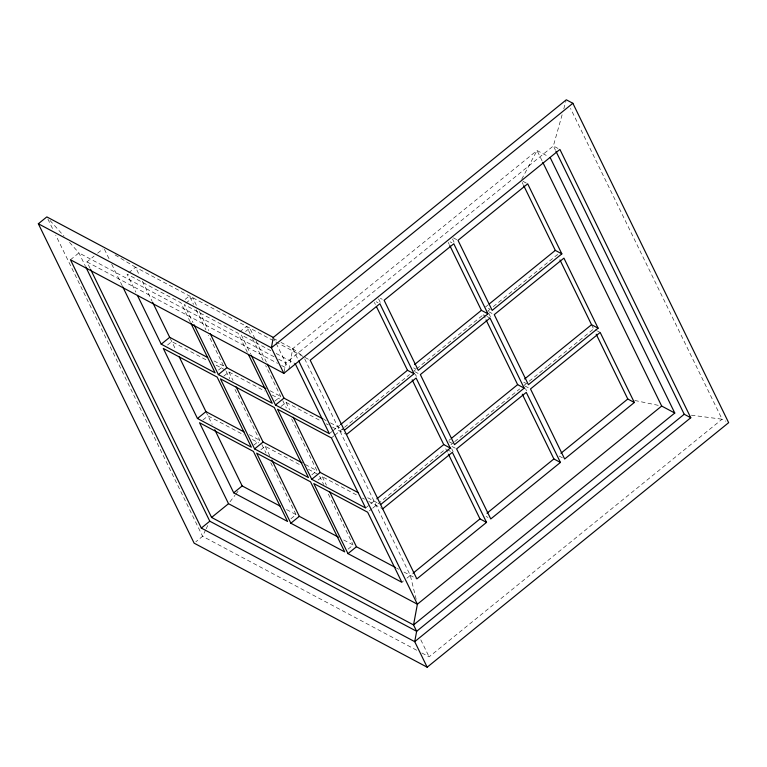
<?xml version="1.0" encoding="UTF-8"?>
<svg xmlns="http://www.w3.org/2000/svg" width="767" height="767" viewBox="0 0 767 767"><rect width="100%" height="100%" fill="white"/><g stroke="black" fill="none" stroke-linecap="round" stroke-linejoin="round"><path stroke-width="0.58" stroke-dasharray="3.83 2.88" d="M284.078 372.206L285.784 362.992L553.362 145.96L562.211 114.427M288.891 369.368L292.735 348.659L537.034 150.505L548.117 156.401M563.793 108.799L565.998 100.918M205.681 529.834L202.603 536.306L195.834 541.799M206.198 528.751L207.742 525.52M521.685 179.315L537.034 150.505L542.279 161.243M229.966 501.829L234.99 495.281M235.709 494.351L238.585 490.612M70.459 259.773L78.934 252.909L274.413 356.943M90.084 268.325L86.939 261.883L94.073 256.101M97.639 253.206L102.989 248.863M128.751 272.764L135.529 267.261L303.953 356.904M185.154 299.37L189.391 295.928L193.533 304.422M185.882 303.166L192.661 297.673L196.803 306.167M167.542 345.006L171.77 341.574L206.62 360.126M239.745 331.833L246.523 326.339L250.665 334.824M245.565 331.517L249.793 328.084L255.488 339.752M218.47 370.106L223.552 365.984L208.547 335.198M223.82 376.108L228.911 371.976L264.816 391.093M202.929 420L208.02 415.877L243.925 434.994M274.759 401.199L280.684 396.386L265.679 365.61M280.952 406.51L286.043 402.387L320.894 420.939M253.867 445.1L259.802 440.287L234.434 388.284M260.914 449.721L265.152 446.289L300.002 464.84M329.35 433.662L331.89 431.6M332.734 430.92L339.676 425.282M488.416 304.643L485.636 306.905L490.314 309.389M331.43 437.928L333.971 435.867M334.815 435.177L343.616 428.034M344.546 427.286L409.568 374.545M413.806 371.103L415.666 369.598M416.596 368.85L483.478 314.595L486.278 316.09M487.707 311.162L489.567 309.657M493.286 306.637L517.437 287.05M518.367 286.292L557.379 254.654L560.188 256.14M311.853 474.821L316.934 470.698L291.048 417.632M318.046 480.132L322.284 476.7L357.134 495.242M290.961 518.722L296.043 514.599L270.674 462.587M365.591 507.975L375.926 499.595M448.896 440.402L450.756 438.897M369.368 510.86L371.909 508.799M372.752 508.109L445.809 448.848L447.88 453.096M450.977 444.659L453.767 442.406M454.687 441.648L519.719 388.907M523.957 385.465L547.178 366.636M548.108 365.878L593.62 328.957L596.429 330.452M348.093 549.124L353.175 545.001L343.674 539.949M401.831 582.278L403.528 580.907M406.922 578.155L412.167 573.908M421.869 652.995L429.108 656.849L722.102 419.204L725.841 421.188M691.326 415.187L722.102 419.204L570.514 108.396M634.798 400.47L659.342 405.57M558.04 148.453L553.362 145.96L555.461 150.255M523.008 181.338L526.756 183.332M453.335 237.847L458.014 240.339M450.037 241.778L451.907 242.775M597.368 330.951L600.178 332.447M488.646 311.661L492.385 313.645M487.218 316.589L490.027 318.084M380.365 298.296L382.244 299.283M376.137 301.728L378.006 302.725M523.746 382.206L525.616 383.203M524.887 385.964L530.505 388.955M413.595 367.844L415.474 368.841M414.736 371.602L419.415 374.095M559.057 456.02L562.796 458.004M274.596 339.004L276.705 340.126M280.923 342.37L292.735 348.659L301.834 355.399M304.998 357.46L310.204 360.231M448.906 441.658L451.715 443.144M451.916 446.413L455.665 448.398M270.895 350.692L241.327 334.949L250.646 354.057M276.178 353.501L295.18 363.616M278.546 359.148L285.784 362.992M447.679 449.845L450.488 451.341M86.939 261.883L277.52 363.318M281.652 365.514L286.82 368.265M214.051 360.921L223.552 365.984M270.128 390.767L280.684 396.386M324.096 419.491L326.205 420.613M330.433 422.857L343.434 429.779M216.131 365.178L225.632 370.24M272.208 395.024L279.6 398.955M326.167 423.748L328.286 424.87M332.504 427.114L345.514 434.036M486.086 516.459L487.956 517.457M249.237 434.668L259.802 440.287M305.314 464.514L316.934 470.698M367.729 497.725L379.675 504.092M252.372 439.491L258.709 442.856M308.449 469.337L319.005 474.955L323.664 484.504M362.407 498.051L364.526 499.183M368.745 501.426L382.685 508.847M286.532 509.537L296.043 514.599M396.577 568.107L398.687 569.229M403.969 572.038L415.915 578.395M416.702 650.243L202.603 536.306L55.742 235.181M115.108 254.932L135.529 267.261L139.153 274.691M49.951 220.407L64.054 236.217M69.529 242.362L78.934 252.909L85.214 265.785M522.174 182.469L523.209 184.588M591.549 324.7L593.62 328.957M452.501 238.978L454.054 242.161M488.742 313.281L490.813 317.528M525.51 388.648L526.546 390.777M448.264 242.41L449.299 244.529M483.478 314.595L485.549 318.842M378.601 298.919L380.672 303.166M415.359 374.286L416.395 376.415M451.6 448.599L453.153 451.782M374.363 302.361L375.399 304.48M304.691 358.87L410.307 575.413L416.251 599.602M292.735 348.659L298.238 359.924M273.32 337.442L287.855 367.24M420.795 639.812L429.108 656.849M256.005 340.816L266.36 362.043M286.043 402.387L289.667 409.818M322.284 476.7L326.426 485.185M252.736 339.072L263.091 360.298M282.764 400.642L286.388 408.073M328.324 494.053L352.657 543.937M247.367 352.312L238.048 333.204L184.195 304.547L192.996 322.591M199.391 311.469L208.71 330.577M228.911 371.976L233.043 380.47M265.152 446.289L269.811 455.838M196.122 309.724L205.959 329.896M226.15 371.295L229.774 378.725M261.873 444.544L266.015 453.038M190.235 321.91L180.916 302.802L127.063 274.135L135.864 292.179M142.259 281.067L152.096 301.23M170.216 338.381L175.911 350.068M205.94 411.62L212.162 424.372M104.408 249.217L109.643 259.955M111.733 264.251L122.212 285.727M47.87 219.046L53.115 229.803"/><path stroke-width="1.15" d="M273.32 337.442L46.825 216.898L38.35 223.772L194.137 543.17L427.181 667.204L728.65 422.684L572.863 103.277L566.314 99.796L273.32 337.442L271.393 347.796L283.857 373.356L559.91 149.44L690.77 417.747L414.717 641.653L201.318 528.079L70.459 259.773L283.857 373.356M137.418 295.362L161.223 344.182L169.699 337.317L207.713 357.547M194.032 324.709L218.355 374.593L226.831 367.719L265.9 388.514M572.863 103.277L271.393 347.796L38.35 223.772M197.464 418.494L251.327 447.161L217.157 377.105L163.304 348.448L197.464 418.494L205.94 411.62L243.954 431.859M251.164 355.121L275.487 405.005L283.963 398.131L323.041 418.926M254.596 448.906L308.459 477.563L274.298 407.517L220.436 378.85L254.596 448.906L263.071 442.032L302.15 462.827M233.714 492.807L287.567 521.464L253.407 451.418L199.545 422.751L233.714 492.807L242.18 485.933L280.204 506.162M211.587 517.447L228.528 503.698L417.382 604.214L661.681 406.059L674.778 413.029L413.538 624.923L211.587 517.447L90.602 269.399M201.318 528.079L209.794 521.205L416.644 631.299L684.222 414.257L690.77 417.747M340.606 424.534L407.488 370.279L414.036 373.769L344.373 430.277M414.516 364.584L481.398 310.338L487.946 313.818L418.274 370.336L384.114 300.28L453.786 243.772L487.946 313.818M489.346 303.885L555.308 250.387L561.856 253.877L492.184 310.386L458.014 240.339L527.686 183.831L561.856 253.877M346.444 434.534L416.117 378.026L450.287 448.081L380.614 504.59M311.738 479.308L365.591 507.975L331.43 437.928L277.568 409.262L311.738 479.308L320.203 472.434L358.227 492.673M290.846 523.209L344.699 551.876L310.539 481.829L256.677 453.163L290.846 523.209L299.312 516.335L338.391 537.13M376.846 498.838L443.738 444.592L450.287 448.081M451.686 438.139L517.639 384.641L524.187 388.131L454.515 444.639L420.354 374.593L490.027 318.084L524.187 388.131M524.666 378.946L591.549 324.7L598.097 328.19L528.425 384.698L494.264 314.643L563.927 258.134L598.097 328.19M382.685 508.847L452.357 452.338L486.527 522.385L416.855 578.893L310.204 360.231L379.876 303.722L414.036 373.769M347.978 553.621L401.831 582.278L367.671 512.231L313.808 483.565L347.978 553.621L356.444 546.746L395.523 567.542M413.097 573.15L479.979 518.904L486.527 522.385M486.997 513.2L553.879 458.954L560.428 462.443L490.765 518.952L456.595 448.896L526.267 392.388L560.428 462.443M560.907 453.259L627.789 399.013L634.338 402.493L564.665 459.002L530.505 388.955L600.178 332.447L634.338 402.493M161.223 344.182L215.086 372.848L190.753 322.965M218.355 374.593L272.218 403.26L248.403 354.431M275.487 405.005L329.35 433.662L295.18 363.616M555.979 151.329L684.222 414.257M550.131 157.475L674.778 413.029M542.796 162.316L661.681 406.059M523.727 185.652L555.308 250.387M559.968 259.955L591.549 324.7M596.208 334.268L627.789 399.013M449.817 245.593L481.398 310.338M486.067 319.906L517.639 384.641M522.308 394.209L553.879 458.954M376.434 306.599L407.488 370.279M412.157 379.847L443.738 444.592M448.398 454.16L479.979 518.904M298.737 360.95L417.382 604.214L413.538 624.923L416.644 631.299L414.717 641.653L427.181 667.204M267.395 364.162L283.963 398.131M293.291 417.248L320.203 472.434M329.532 491.551L356.444 546.746M210.263 333.76L226.831 367.719M236.15 386.836L263.071 442.032M271.882 460.085L299.312 516.335M152.614 302.294L169.699 337.317M179.018 356.434L205.94 411.62M214.75 429.683L242.18 485.933M122.739 286.8L228.528 503.698M85.731 266.858L209.794 521.205"/></g></svg>
